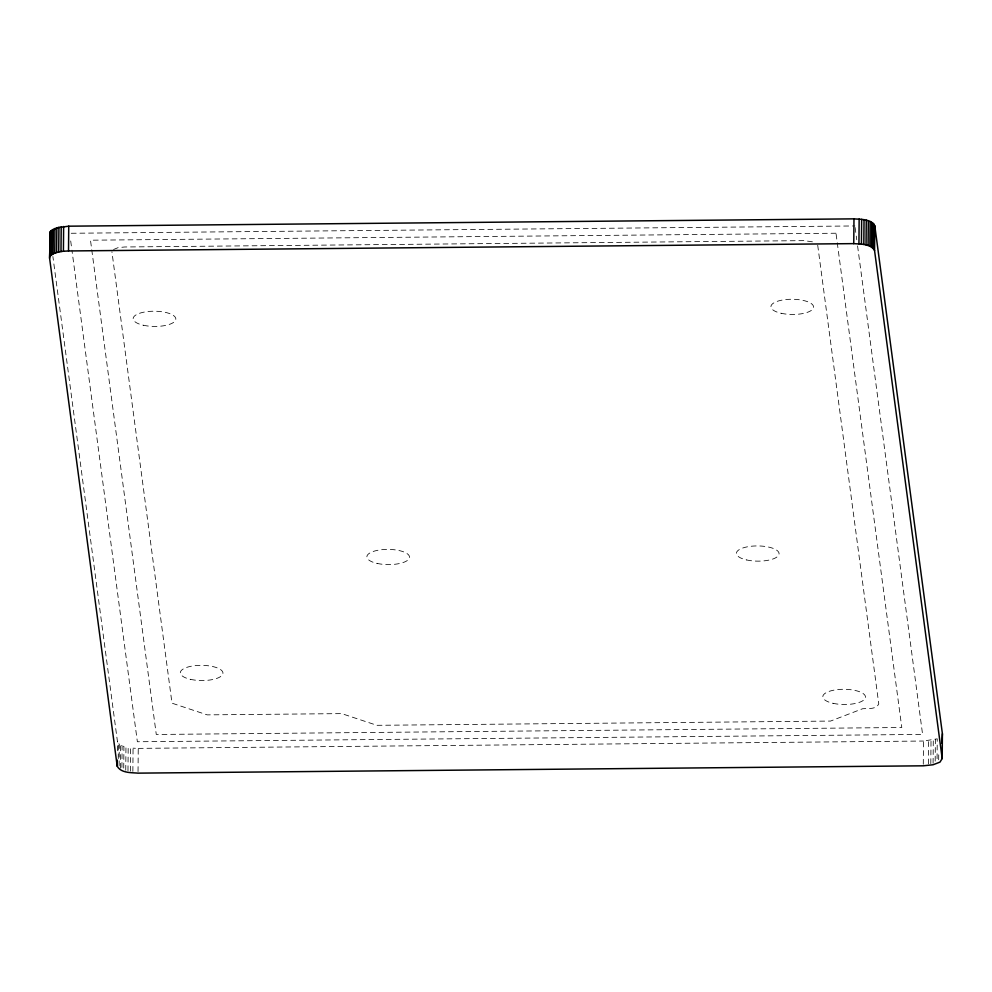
<?xml version="1.0" encoding="UTF-8"?>
<svg xmlns="http://www.w3.org/2000/svg" width="992" height="992" viewBox="0 0 992 992"><rect width="100%" height="100%" fill="white"/><g stroke="black" fill="none" stroke-linecap="round" stroke-linejoin="round"><path stroke-width="0.74" stroke-dasharray="4.96 3.72" d="M117.354 750.758L117.44 741.47L52.886 256.494M118.222 758.781L118.358 743.293L117.44 741.47M119.114 765.836L119.313 744.161L118.358 743.293M120.367 768.205L120.565 744.992L119.313 744.161M121.929 767.424L122.115 745.748L120.565 744.992M123.727 768.106L123.926 746.43L122.115 745.748M125.748 770.238L125.959 747.026L123.926 746.43M127.98 770.734L128.179 747.522L125.959 747.026M130.361 771.131L130.572 747.906L128.179 747.522M132.866 771.404L133.064 748.179L130.572 747.906M138.037 771.59L138.248 748.377L133.064 748.179M923.279 764.262L923.478 741.036L937.254 738.829L937.043 762.054M928.388 763.964L928.586 740.751M930.806 763.642L931.017 740.429M933.088 763.22L933.286 739.995M935.183 761.137L935.382 739.462M938.68 759.785L938.754 752.048M113.572 249.488L118.098 247.64L124.744 246.983L803.917 240.634L813.341 241.949M71.226 233.269L854.918 225.953M138.248 748.377L923.478 741.036M855.116 227.49L856.753 239.779M857.572 245.917L922.597 734.415L137.367 741.756L71.932 250.182M817.706 245.21L878.763 703.886C876.258 709.726 867.802 708.3 862.581 708.747L830.552 721.072L376.935 725.313L341.707 713.62L207.216 714.872L172 703.179L111.922 251.807M70.705 240.969L71.722 248.645M835.996 233.232L90.483 240.2L156.277 734.477L901.79 727.508L835.996 233.232M833.094 703.316A21.316 7.601 0.5 0 0 865.483 697.227A21.316 7.601 0.5 0 0 833.925 690.147A21.316 7.601 0.5 0 0 833.094 703.316M190.576 679.359A21.316 7.601 0.5 0 0 222.952 673.283A21.316 7.601 0.5 0 0 191.394 666.202A21.316 7.601 0.5 0 0 190.576 679.359M377.121 563.406A21.316 7.601 0.5 0 0 409.51 557.33A21.316 7.601 0.5 0 0 377.952 550.25A21.316 7.601 0.5 0 0 377.121 563.406M746.691 559.959A21.316 7.601 0.5 0 0 779.067 553.871A21.316 7.601 0.5 0 0 747.509 546.79A21.316 7.601 0.5 0 0 746.691 559.959M143.431 325.252A21.316 7.601 0.5 0 0 175.82 319.164A21.316 7.601 0.5 0 0 144.262 312.083A21.316 7.601 0.5 0 0 143.431 325.252M781.175 313.274A21.316 7.601 0.5 0 0 813.564 307.198A21.316 7.601 0.5 0 0 782.006 300.117A21.316 7.601 0.5 0 0 781.175 313.274"/><path stroke-width="1.49" d="M49.6 258.242L50.245 231.632L56.842 227.776L68.733 226.188L853.976 218.86C860.87 219.468 870.877 218.81 874.783 225.767L942.4 733.758L942.189 758.533L939.994 762.104L933.075 764.758L923.267 765.812L138.024 773.14C131.13 772.532 121.123 773.19 117.217 766.233L49.6 258.242L50.245 231.632M50.034 256.395L50.753 255.514L50.964 230.739M50.753 255.514L51.795 254.671L52.006 229.896M51.795 254.671L53.134 253.89L53.345 229.115M53.134 253.89L54.746 253.171L54.969 228.408M54.746 253.171L56.618 252.538L56.842 227.776M56.618 252.538L58.714 252.005L58.925 227.242M58.714 252.005L60.983 251.571L61.206 226.808M60.983 251.571L63.414 251.249L63.624 226.486M63.414 251.249L68.522 250.964L68.733 226.188M117.217 766.233L117.279 760.046M942.189 758.533L874.56 250.53C870.666 243.586 860.647 244.23 853.752 243.623L853.976 218.86M858.936 243.821L859.146 219.046M861.428 244.094L861.651 219.331M863.821 244.478L864.032 219.716M866.041 244.974L866.264 220.212M868.074 245.57L868.298 220.807M869.885 246.252L870.096 221.489M871.435 247.008L871.646 222.245M872.687 247.839L872.91 223.064M873.642 248.707L873.865 223.932M874.56 250.53L874.783 225.767M941.904 743.343L942.4 733.758M68.522 250.964L853.752 243.623"/></g></svg>
